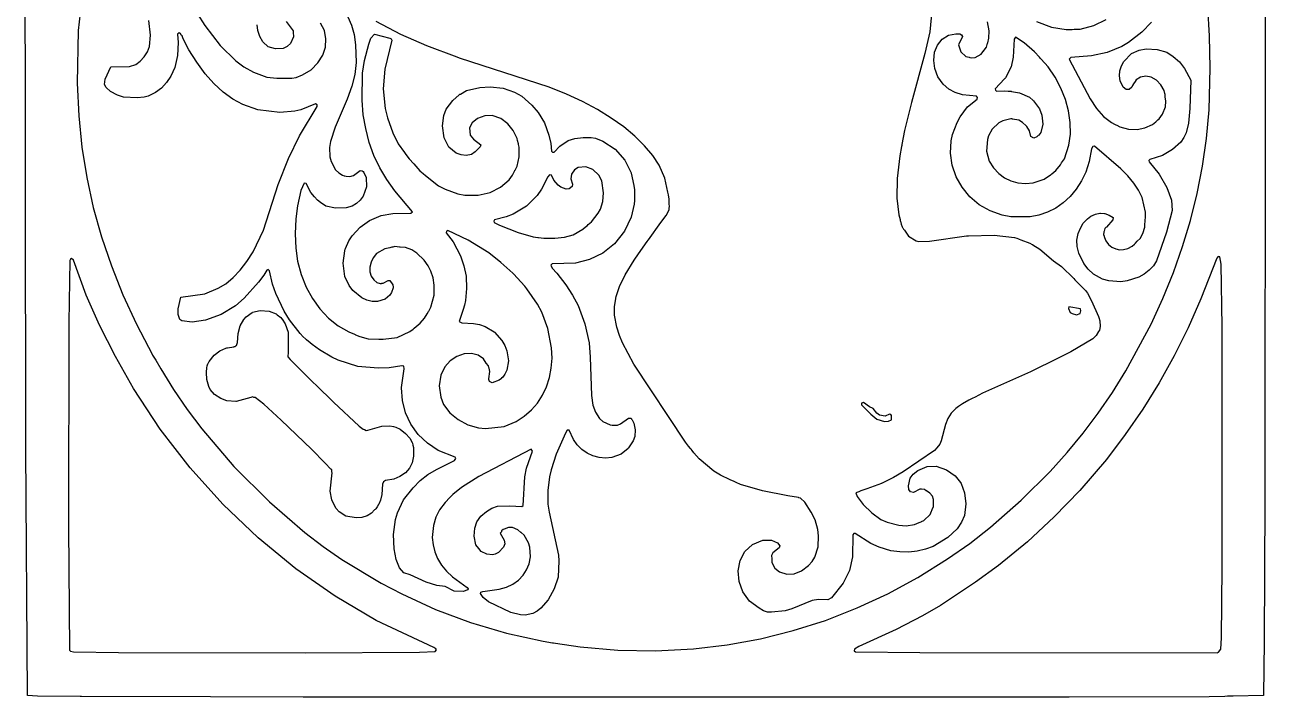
# Model space of a CAD drawing. Header units: millimetres. Extents: x 0 to 300, y 0 to 300.
# Drawn here: x 0.1 to 300.1, y 0.1 to 162.6 of the extents above; entities that cross this region are included whole.
import ezdxf

# ---------------------------------------------------------------- set-up
doc = ezdxf.new("R2010")
doc.units = ezdxf.units.MM
doc.layers.add('CUT', color=7, linetype='CONTINUOUS')

msp = doc.modelspace()

# ---------------------------------------------------------------- linework, layer by layer
at = {"layer": 'CUT'}
for points in [[(299.9924, 252.8685), (300.084, 150.1798), (299.9924, 47.4918), (299.8702, 13.5579), (299.639, 0.4595), (292.3713, 0.3031), (291.6893, 0.2884), (290.9352, 0.2722), (290.2906, 0.2583), (286.4956, 0.1833), (252.6547, 0.0611), (72.1708, 0.0611), (70.7841, 0.0647), (67.3824, 0.0736), (44.9868, 0.1322), (13.8379, 0.2138), (13.8308, 0.2138), (13.7961, 0.2142), (13.7936, 0.2143), (13.5713, 0.2169), (13.4559, 0.2182), (3.1234, 0.3404), (0.7691, 0.4943), (0.7048, 0.549), (0.3665, 60.0444), (0.0916, 255.982)], [(14.4102, 173.8656), (12.9753, 161.2406), (12.73, 148.4889), (13.1557, 140.6444), (13.9204, 133.03), (15.0756, 125.673), (16.661, 118.4742), (18.6188, 111.3478), (21.0275, 104.3365), (23.8344, 97.3209), (27.1209, 90.2609), (29.9952, 84.6957), (30.6723, 83.4953), (30.998, 82.739), (31.7937, 81.507), (32.9547, 79.4486), (36.0565, 74.4614), (39.35, 69.6425), (42.8678, 64.9321), (50.664, 55.8568), (59.2355, 47.2539), (67.8478, 39.8631), (72.2407, 36.5079), (76.754, 33.3675), (86.2389, 27.6347), (91.2704, 25.0128), (99.4489, 21.2604), (107.8947, 18.1209), (116.5856, 15.5602), (125.4302, 13.5788), (127.7507, 13.225), (127.9607, 13.1828), (128.4488, 13.1186), (134.4262, 12.2074), (143.514, 11.4459), (152.6065, 11.2939), (161.7816, 11.7527), (169.9592, 12.7255), (178.0339, 14.1937), (185.9614, 16.1763), (193.7438, 18.6387), (201.3904, 21.636), (208.8316, 25.083), (216.0991, 29.0361), (223.2239, 33.4697), (228.61, 37.243), (233.6799, 41.1525), (241.0538, 47.6734), (248.0665, 54.6553), (252.2136, 59.2288), (256.0872, 63.9253), (259.7267, 68.7575), (263.1421, 73.729), (266.3959, 78.9594), (272.4743, 90.2608), (275.3644, 96.4668), (277.9029, 102.7361), (280.123, 109.0012), (282.0143, 115.3444), (283.6047, 121.8282), (284.8851, 128.4156), (285.8606, 135.1254), (286.5299, 142.0312), (286.7746, 152.1296), (286.6217, 159.9203), (286.1954, 166.8942)], [(41.8021, 165.3858), (43.6598, 162.4608), (47.3256, 157.5749), (51.0912, 153.9295), (53.0971, 152.4684), (55.4143, 151.1269), (58.6427, 149.9904), (61.0423, 149.6866), (64.6424, 149.7156), (65.6972, 149.9017), (67.2739, 150.5042), (69.3211, 151.7533), (70.9921, 153.4051), (72.1471, 155.263), (72.7852, 157.2156), (72.9318, 159.2552), (72.5411, 161.2132), (71.6386, 162.9885)], [(219.4793, 165.9756), (218.9863, 160.9495), (217.7965, 155.7022), (217.7824, 155.6496), (214.5262, 143.8715), (212.8796, 137.103), (212.2376, 133.6888), (212.1778, 133.4131), (212.1405, 133.1722), (211.7174, 130.9218), (211.112, 125.4432), (211.0193, 120.6772), (211.4447, 116.6543), (211.7784, 115.554), (211.8052, 115.4266), (211.8324, 115.2198), (211.8693, 115.1216), (212.0156, 114.4246), (212.3163, 113.7807), (212.3577, 113.6442), (212.431, 113.5351), (212.5704, 113.2365), (212.8298, 112.9413), (213.8035, 111.4915), (215.6636, 110.3788), (216.2107, 110.2555), (218.9277, 110.3171), (227.8317, 111.5811), (228.3567, 111.6309), (234.5409, 111.7212), (239.4317, 111.1919), (239.9952, 111.0115), (240.3883, 110.8594), (240.6143, 110.7719), (240.995, 110.6246), (243.137, 109.7956), (243.692, 109.5354), (243.713, 109.5234), (243.7618, 109.4957), (243.7788, 109.486), (243.8885, 109.4236), (245.6078, 108.3452), (248.8535, 105.5904), (250.8125, 104.2112), (253.7718, 101.2483), (254.0108, 100.9823), (254.6841, 100.3349), (256.6166, 98.4001), (257.1171, 97.7701), (258.0725, 95.9131), (259.7764, 92.0908), (259.881, 91.8362), (260.0849, 91.0786), (260.194, 89.6534), (260.0008, 88.8213), (259.782, 88.4504), (259.2065, 87.4986), (258.6515, 86.9482), (258.3812, 86.7123), (253.0634, 83.5278), (250.0105, 81.9877), (243.3057, 78.7009), (231.7221, 73.5354), (229.9046, 72.5913), (229.1781, 72.2628), (228.4455, 71.8333), (226.8492, 71.0041), (226.1166, 70.4681), (225.8909, 70.3357), (225.6184, 70.1035), (225.302, 69.872), (225.0412, 69.6117), (224.8646, 69.4611), (224.7993, 69.3701), (224.1635, 68.7352), (223.3068, 67.4598), (222.7314, 66.0045), (221.7198, 62.0632), (221.366, 61.2078), (220.6939, 60.3408), (220.1371, 59.7377), (220.1116, 59.71), (220.1112, 59.7096), (220.1112, 59.7095), (212.5664, 54.5811), (210.1502, 53.1437), (208.2282, 52.1834), (207.5947, 51.8815), (207.4138, 51.7952), (207.3465, 51.7632), (207.3247, 51.7528), (203.7487, 50.4152), (202.2825, 49.9261), (201.838, 49.7005), (201.1101, 49.4282), (201.3693, 48.5494), (202.8782, 46.6774), (204.9469, 44.6382), (207.1183, 43.0499), (208.6918, 42.3406), (211.4953, 41.6193), (213.2394, 41.4728), (215.2774, 41.7944), (216.4194, 42.3007), (216.8775, 42.4872), (216.9471, 42.5347), (217.502, 42.7807), (219.0305, 44.251), (219.3513, 45.0234), (219.4461, 45.1809), (219.5227, 45.4363), (219.8228, 46.1588), (219.8883, 47.8925), (219.6078, 48.6322), (218.9479, 49.4081), (218.1313, 49.9579), (218.1175, 49.9687), (218.1135, 49.9699), (217.6784, 50.2629), (216.9607, 50.3187), (216.9078, 50.3347), (216.8859, 50.3245), (216.5675, 50.3493), (214.991, 49.5813), (214.2669, 49.6932), (213.9061, 50.2439), (213.8061, 51.1293), (214.2419, 53.0203), (214.9784, 54.0026), (216.055, 54.8655), (218.3329, 55.8197), (220.5376, 55.887), (222.983, 55.0169), (225.0628, 53.6009), (226.3612, 51.9363), (226.5273, 51.6969), (227.3895, 49.4674), (227.6644, 46.7749), (227.3268, 43.9467), (226.672, 42.3412), (225.5586, 40.7776), (223.2962, 38.6371), (219.8083, 36.5006), (217.9156, 35.8135), (215.9387, 35.3473), (213.8982, 35.1278), (211.7589, 35.1861), (209.5294, 35.469), (206.6855, 36.3067), (204.712, 37.2027), (200.9019, 39.6489), (200.5689, 39.665), (200.3284, 39.3047), (200.2981, 34.0178), (199.5295, 30.7079), (198.0529, 27.629), (195.1675, 24.1052), (194.2997, 23.6107), (192.0882, 23.6726), (190.535, 23.398), (185.5811, 21.39), (183.9863, 20.9239), (180.6824, 20.5872), (179.6767, 20.6517), (178.7861, 20.9499), (177.6847, 21.5529), (175.3889, 23.2994), (173.7228, 25.532), (172.8235, 28.012), (172.6038, 30.5745), (173.088, 33.1183), (174.2035, 35.2792), (176.0593, 36.978), (178.5565, 38.0176), (180.7139, 37.9881), (182.1267, 37.4003), (182.7329, 36.6131), (182.5613, 36.1739), (181.0089, 34.9322), (180.7149, 34.3344), (180.7406, 33.5225), (180.7241, 33.2951), (180.7517, 33.1721), (180.7699, 32.5954), (181.4565, 31.2641), (182.6528, 30.3314), (184.3857, 29.7735), (186.1735, 29.8616), (187.9758, 30.5886), (189.6555, 31.8927), (190.4787, 32.8339), (191.1456, 33.933), (191.9426, 36.3793), (192.0892, 39.08), (191.8746, 40.5976), (191.2251, 42.9046), (190.3159, 44.7581), (188.7253, 47.2235), (187.6924, 48.201), (187.305, 48.273), (187.2358, 48.3354), (184.6331, 48.7695), (178.4853, 49.9119), (173.212, 51.4552), (172.141, 51.9433), (171.6652, 52.1673), (171.665, 52.1674), (170.7249, 52.6098), (168.3729, 53.7168), (166.724, 54.7298), (163.2065, 57.6563), (161.8644, 59.1511), (161.4618, 59.6784), (161.2212, 59.9935), (161.0855, 60.1712), (160.626, 60.773), (159.909, 61.7497), (147.3785, 80.6057), (144.6201, 85.7341), (143.9213, 87.4785), (143.2534, 89.4804), (142.7334, 92.3861), (142.731, 94.4359), (142.9759, 95.959), (143.0393, 96.3536), (143.0689, 96.5378), (143.1357, 96.9531), (143.9144, 99.3593), (145.2689, 102.157), (147.4654, 105.6956), (148.5136, 107.2146), (150.6355, 110.199), (150.8798, 110.5425), (150.9547, 110.6479), (153.8952, 114.7835), (155.2057, 116.527), (155.9702, 117.9001), (155.9673, 118.4302), (156.0055, 118.5766), (155.9948, 118.697), (156.0171, 118.799), (155.963, 119.2426), (155.9561, 120.5045), (155.7493, 121.4585), (155.7476, 121.478), (155.6017, 122.1396), (154.8699, 125.515), (153.4768, 128.6953), (151.9466, 131.0076), (149.9804, 133.3739), (147.6431, 135.6788), (144.9384, 137.9262), (141.8974, 140.0843), (138.6015, 142.1102), (134.9591, 144.0391), (131.0742, 145.8602), (126.8863, 147.5415), (105.2124, 154.5631), (104.6807, 154.7569), (97.3101, 157.5034), (91.0572, 160.3096), (85.0311, 163.3984)], [(78.2339, 164.574), (79.0967, 162.5304), (79.7104, 160.2515), (80.104, 157.7985), (80.2001, 153.5088), (79.8929, 150.6101), (79.2111, 147.7587), (78.0784, 144.6667), (75.1739, 137.9087), (74.0291, 134.4161), (73.7541, 132.9886), (73.8453, 130.6704), (74.1542, 129.5435), (75.2721, 127.5631), (76.0577, 126.8001), (76.9325, 126.2753), (77.3573, 126.1403), (77.4431, 126.101), (77.5032, 126.0939), (77.8459, 125.985), (78.7367, 125.967), (79.5669, 126.1766), (81.1623, 127.3735), (81.6888, 127.3045), (81.95, 127.1641), (82.0722, 126.9157), (82.6364, 125.7356), (82.7319, 123.4199), (81.9121, 121.21), (81.2152, 120.2293), (80.3274, 119.436), (79.2547, 118.8048), (77.824, 118.3662), (75.2556, 118.265), (72.9316, 118.7942), (71.5681, 119.6358), (70.9145, 120.2264), (70.1397, 120.9879), (69.2924, 122.0345), (68.1362, 124.2532), (67.6236, 124.3434), (66.8788, 122.5222), (66.0535, 118.8858), (65.6294, 115.6693), (65.4782, 112.1154), (65.6294, 108.6058), (66.0506, 105.4973), (66.9277, 102.2533), (68.1378, 99.2211), (69.6492, 96.4345), (71.4628, 93.9203), (73.5475, 91.7098), (75.8644, 89.8469), (78.429, 88.3543), (79.816, 87.794), (79.9756, 87.7151), (80.111, 87.6749), (81.115, 87.2694), (83.1325, 86.7352), (85.6971, 86.6485), (85.7471, 86.6448), (85.7623, 86.6463), (86.7232, 86.6138), (90.1511, 87.0397), (93.203, 88.4337), (93.9799, 89.0678), (94.2565, 89.2453), (95.2367, 90.0937), (95.7053, 90.4762), (96.7583, 91.6843), (97.3682, 92.7082), (97.7311, 93.2829), (97.7786, 93.3973), (98.3244, 94.3137), (99.1174, 97.2348), (99.1161, 99.6864), (98.8176, 101.4584), (98.323, 103.0886), (97.6571, 104.3613), (96.6768, 105.7076), (94.8955, 107.4297), (93.7129, 108.2167), (92.1706, 108.7746), (90.8596, 108.8788), (90.8214, 108.8882), (90.7448, 108.8879), (89.5782, 108.9807), (89.1145, 108.8817), (88.8911, 108.8808), (88.3792, 108.7247), (87.1638, 108.4652), (85.1813, 107.3034), (84.3344, 106.257), (83.8308, 105.1978), (83.5314, 104.0364), (83.5607, 102.9017), (83.8797, 101.859), (84.5155, 100.9327), (85.2626, 100.3013), (86.0382, 100.0578), (86.2386, 100.0855), (86.3348, 100.0486), (86.4595, 100.1161), (86.802, 100.1635), (88.0082, 100.7719), (88.3999, 100.782), (89.1278, 99.7839), (89.1961, 99.1583), (89.173, 98.9974), (88.7982, 97.9011), (88.3748, 97.2414), (87.215, 96.2883), (85.359, 95.7307), (84.0875, 95.7542), (82.8239, 96.0411), (81.5964, 96.6072), (79.4212, 98.3785), (78.5171, 99.57), (77.4922, 101.793), (77.0932, 105.0277), (77.4728, 108.0056), (77.5273, 108.1839), (77.5885, 108.3837), (77.6153, 108.471), (77.6457, 108.5703), (78.4859, 110.4083), (79.2912, 111.6203), (81.1813, 113.702), (83.4761, 115.3197), (86.2642, 116.511), (89.0967, 117.0342), (93.4901, 117.0692), (93.8482, 117.4187), (89.5578, 122.5137), (87.6133, 125.2178), (85.923, 128.0727), (84.5374, 131.0547), (83.3999, 134.1862), (82.5307, 137.5068), (81.9488, 140.8842), (81.6432, 144.4046), (81.7963, 150.9557), (82.2604, 153.9874), (83.268, 157.9266), (83.8127, 159.3922), (84.6303, 160.3545), (88.3818, 159.424), (88.7063, 159.2285), (88.8378, 158.8748), (87.1341, 151.8726), (86.768, 147.1478), (87.2563, 142.4127), (87.8025, 140.1114), (89.0989, 136.4636), (90.4106, 133.8424), (91.931, 131.7226), (92.0462, 131.5169), (92.2464, 131.2828), (93.0158, 130.2099), (94.1963, 129.0026), (95.6226, 127.3346), (96.4507, 126.6968), (96.9799, 126.1555), (100.185, 123.7146), (101.7574, 122.8403), (104.8469, 121.7409), (106.5162, 121.4625), (108.2589, 121.4648), (108.3622, 121.4475), (108.4707, 121.465), (109.7666, 121.4667), (112.607, 122.0873), (115.1566, 123.34), (117.2231, 125.1266), (118.0654, 126.2803), (118.6209, 127.4033), (118.6413, 127.4352), (118.6572, 127.4769), (119.142, 128.4569), (119.6675, 130.6869), (119.6597, 133.0031), (119.5023, 133.6668), (119.4936, 133.8285), (119.2789, 134.6088), (119.1595, 135.1123), (118.2237, 137.0973), (116.9044, 138.7096), (115.2153, 139.9296), (113.1449, 140.6545), (111.3676, 140.631), (109.5578, 139.9271), (108.2942, 138.9031), (107.6622, 137.7402), (107.8258, 135.9161), (108.6378, 134.93), (110.4168, 133.559), (110.1948, 133.1178), (109.0405, 131.8957), (108.1176, 131.2541), (106.8066, 131.0345), (105.5906, 131.1626), (104.4518, 131.5932), (102.6734, 133.0661), (101.5, 135.3276), (101.1006, 138.1533), (101.4061, 140.7062), (102.0211, 142.203), (103.5888, 144.3241), (105.1437, 145.7199), (105.2985, 145.8119), (105.2995, 145.8125), (105.3095, 145.8184), (105.4258, 145.8875), (106.9334, 146.7166), (110.1264, 147.484), (112.622, 147.6097), (115.7573, 147.2955), (118.5526, 146.343), (120.2951, 145.3577), (122.7291, 143.1976), (124.2729, 141.4034), (125.7526, 138.9038), (126.8039, 135.9039), (127.292, 133.8909), (127.4893, 132.1036), (127.6914, 131.8346), (128.095, 131.8606), (129.5012, 133.3072), (131.4741, 134.6321), (133.1025, 135.1385), (135.1177, 135.362), (137.0812, 135.3926), (138.1058, 135.1925), (139.8744, 134.4608), (142.8624, 132.5546), (145.1784, 129.863), (146.7062, 126.8027), (146.7085, 126.7961), (146.7091, 126.7944), (146.7111, 126.7885), (146.7144, 126.7786), (147.4091, 123.7875), (147.5215, 122.7196), (147.5433, 120.1714), (147.4422, 119.2679), (146.7431, 116.1476), (145.1651, 112.7451), (142.7379, 109.6993), (139.8618, 107.4155), (136.7013, 105.8403), (133.2464, 104.9842), (127.6656, 104.8415), (127.3058, 104.4669), (127.4085, 104.3353), (127.6593, 103.8186), (128.7957, 102.558), (130.9775, 99.7625), (132.5884, 97.2849), (133.9128, 94.7255), (135.5035, 90.3509), (136.5526, 85.7184), (136.8586, 82.2838), (137.1318, 72.9634), (137.4909, 70.6794), (138.083, 68.9513), (139.1013, 67.3971), (139.8595, 66.7163), (141.6597, 65.8648), (142.1826, 65.8625), (142.3127, 65.8216), (142.6496, 65.8604), (143.4278, 65.857), (144.2012, 66.1396), (146.0745, 67.4806), (146.0821, 67.481), (146.1273, 67.4833), (146.169, 67.4854), (146.5063, 67.5027), (146.6978, 67.4856), (146.7448, 67.4203), (146.783, 67.3672), (146.8237, 67.3107), (146.9598, 67.1215), (147.3889, 66.3314), (147.7297, 64.7216), (147.6044, 63.0844), (147.2454, 62.016), (146.1375, 60.3148), (146.0532, 60.2117), (144.3063, 58.844), (142.0651, 58.0328), (140.5008, 57.8502), (138.9923, 57.9719), (137.4624, 58.3821), (136.0795, 59.0262), (134.8021, 59.9466), (133.6766, 61.0729), (132.8129, 62.3657), (131.746, 64.6088), (131.29, 64.6099), (130.8251, 63.929), (128.633, 58.8514), (127.3864, 55.0228), (126.9867, 53.3612), (126.5649, 50.0618), (126.625, 46.7013), (126.87, 44.827), (129.192, 34.3995), (129.2833, 32.9979), (129.0624, 29.047), (128.1399, 26.2497), (126.6328, 23.5994), (124.8998, 21.5803), (124.8963, 21.5766), (124.8955, 21.5758), (124.8949, 21.5752), (124.8929, 21.5731), (123.968, 20.8363), (122.9919, 20.2888), (121.0889, 19.8534), (119.9923, 19.9493), (117.6075, 20.569), (112.2708, 23.1138), (110.9343, 24.1617), (110.2676, 25.1518), (110.4024, 25.4189), (110.8449, 25.5806), (114.8305, 26.1598), (116.597, 26.6755), (118.1535, 27.4239), (119.4666, 28.3559), (120.5996, 29.5418), (121.4628, 30.8524), (122.0471, 32.3077), (122.3899, 34.0178), (122.2615, 36.2984), (121.9301, 37.3951), (120.8761, 39.232), (120.16, 39.8514), (120.1389, 39.8785), (120.0925, 39.9099), (119.3465, 40.5551), (118.0596, 41.0617), (117.0561, 41.1141), (116.0449, 40.6742), (115.7506, 40.6167), (115.4033, 40.3065), (115.3465, 40.064), (115.0571, 39.7019), (116.025, 37.998), (116.1493, 37.1615), (115.8958, 36.3397), (114.6698, 35), (113.89, 34.6144), (113.1822, 34.5144), (111.8524, 34.6139), (110.4891, 35.3198), (109.8635, 35.9877), (109.2101, 36.9044), (108.7966, 38.9508), (108.9194, 40.9145), (109.4498, 42.4311), (110.3796, 43.7851), (111.7177, 44.9284), (113.0496, 45.731), (114.4297, 46.2356), (117.4309, 46.3271), (120.2622, 46.1725), (120.5843, 46.3639), (121.0475, 53.3607), (121.4535, 55.4417), (122.8495, 59.5438), (122.5835, 60.0026), (109.9246, 53.3813), (105.6889, 50.7801), (103.6008, 49.0571), (103.1042, 48.5448), (102.9979, 48.4533), (102.9048, 48.3391), (101.7578, 47.1558), (100.4068, 45.3431), (99.4974, 43.583), (98.9172, 41.5996), (98.6505, 38.6988), (98.8265, 36.9255), (99.2421, 35.2168), (99.9292, 33.5618), (100.8716, 31.9757), (102.0911, 30.5151), (103.5096, 29.1912), (107.0911, 26.5502), (107.3172, 26.2186), (107.2454, 25.9796), (106.1125, 25.6293), (103.9095, 25.6887), (101.7565, 26.7882), (99.7187, 27.102), (97.1593, 27.9056), (93.2919, 29.6211), (91.7402, 30.112), (90.699, 31.3171), (89.925, 33.3368), (89.4015, 35.9666), (89.2502, 39.3945), (89.7186, 42.9804), (90.2163, 44.6513), (91.7129, 47.7361), (93.9897, 50.7009), (95.7398, 52.419), (97.5932, 53.8695), (99.657, 55.1317), (103.993, 57.2696), (104.368, 57.7702), (104.1396, 58.0745), (100.0801, 59.7384), (97.4826, 61.4698), (95.2561, 63.6038), (93.4928, 66.0784), (92.1938, 68.8313), (91.4204, 71.8011), (91.2059, 74.8668), (91.2109, 74.9447), (91.8409, 79.4583), (91.7273, 80.0647), (91.365, 80.1694), (91.3218, 80.2039), (91.2938, 80.1899), (91.2617, 80.1992), (88.1745, 79.721), (85.5276, 79.6275), (80.6688, 79.9951), (75.8981, 81.5416), (74.323, 82.2534), (71.3409, 84.0076), (69.5969, 85.3299), (69.1145, 85.7206), (69.1127, 85.7221), (69.0954, 85.7361), (68.2073, 86.4553), (67.1628, 87.4574), (67.0954, 87.5347), (66.9772, 87.6701), (66.9352, 87.7182), (66.7243, 87.9599), (64.079, 91.3069), (62.7867, 93.3712), (60.776, 97.6668), (60.771, 97.6797), (60.7683, 97.6867), (60.767, 97.6903), (60.7654, 97.6944), (60.0215, 99.9281), (59.2577, 103.1761), (58.971, 103.4515), (58.5917, 103.3323), (57.9205, 102.0972), (56.6367, 100.3858), (53.131, 96.5118), (51.0283, 94.6895), (47.5613, 92.5728), (43.7975, 91.1824), (40.5394, 90.7152), (38.0569, 91.0262), (37.6007, 91.3333), (37.1791, 92.5797), (37.1764, 93.9327), (37.8649, 96.7415), (43.5945, 97.567), (46.8877, 98.938), (48.6825, 100.0162), (50.4792, 101.5105), (52.1701, 103.295), (53.7731, 105.384), (55.2905, 107.7239), (57.7971, 112.9791), (61.4062, 124.0468), (63.8268, 130.3261), (66.516, 135.7657), (70.8162, 142.893), (70.8176, 143.292), (70.3924, 143.4733), (66.8127, 142.0737), (65.3797, 141.7287), (61.7365, 141.448), (56.4141, 142.0296), (52.7824, 143.3144), (50.3819, 144.6718), (48.0748, 146.3667), (45.831, 148.4291), (43.7357, 150.7976), (41.6895, 153.5565), (39.7892, 156.5927), (38.3895, 159.2268), (38.1147, 159.9229), (37.9269, 160.0973), (37.7129, 160.4999), (37.4326, 160.6736), (37.0003, 160.3395), (37.2134, 158.3515), (37.0271, 155.2011), (36.3493, 152.2875), (35.3902, 150.2191), (34.35, 148.6282), (33.1402, 147.3209), (31.7061, 146.2556), (29.903, 145.3497), (28.9339, 145.0824), (27.2365, 144.9297), (23.9601, 145.0824), (22.5189, 145.5868), (20.8557, 146.5089), (19.7486, 147.4504), (19.3752, 148.1605), (19.5569, 149.4463), (20.911, 152.4515), (25.4386, 152.5236), (26.9239, 153.0521), (28.0036, 153.8337), (28.957, 154.8453), (29.7842, 156.1046), (30.2686, 157.3587), (30.4821, 160.1109), (30.0603, 163.6916)], [(63.3284, 163.4302), (64.9662, 161.155), (64.9807, 161.0601), (64.9808, 161.0591), (65.0073, 160.8857), (65.0191, 160.808), (65.0802, 159.6896), (64.3696, 158.1166), (63.6237, 157.4344), (63.6151, 157.4276), (63.6113, 157.4246), (63.6058, 157.4203), (63.5673, 157.3898), (62.6119, 156.9243), (60.7395, 156.7841), (58.9542, 157.2863), (57.6322, 158.465), (56.931, 159.7561), (56.42, 161.2506), (56.2507, 162.6212)], [(272.5487, 163.2742), (270.282, 160.8548), (267.0477, 158.3329), (265.3781, 157.3459), (261.8613, 155.8996), (258.0375, 155.1043), (253.0372, 154.6777), (252.699, 154.3069), (257.7816, 144.7596), (259.2979, 142.364), (261.0143, 140.4394), (262.9078, 138.9963), (263.6711, 138.5979), (263.9648, 138.4109), (264.2109, 138.3162), (264.9183, 137.947), (267.0114, 137.379), (269.0854, 137.2962), (271.0055, 137.6771), (272.8327, 138.5205), (273.6053, 139.1908), (273.9924, 139.4729), (274.1035, 139.6229), (274.4024, 139.8822), (275.2694, 141.0227), (275.9579, 142.7721), (276.0835, 144.1776), (275.9212, 145.1671), (275.8607, 145.7778), (275.7813, 146.0196), (275.6705, 146.6953), (274.879, 148.1433), (273.8255, 149.2323), (272.5348, 149.9512), (271.2206, 150.2043), (269.9536, 149.9864), (268.9074, 149.3174), (268.6617, 148.9259), (268.2053, 148.3373), (268.0236, 147.9094), (267.8088, 147.5672), (267.1894, 147.0148), (266.4867, 146.9869), (265.7644, 147.5594), (264.9723, 149.0936), (264.8144, 150.268), (264.9408, 151.4745), (265.3195, 152.6743), (265.9197, 153.7796), (267.7479, 155.6446), (269.6197, 156.5144), (271.2654, 156.7731), (273.9916, 156.6759), (276.3036, 155.9977), (277.8519, 154.9931), (279.3316, 153.6373), (280.5701, 152.0238), (282.1157, 149.229), (281.8495, 142.4209), (281.5123, 138.8561), (280.9873, 136.5335), (280.4283, 135.406), (279.6497, 134.2701), (277.6789, 132.4327), (275.234, 131.0578), (272.1888, 130.0496), (271.9357, 129.7818), (271.9948, 129.4528), (274.4567, 126.5276), (276.3047, 123.3212), (277.4403, 120.1922), (277.5736, 117.7462), (276.2515, 112.4602), (273.8329, 105.5705), (273.0511, 104.3429), (271.9845, 103.2695), (270.8225, 102.3273), (269.5187, 101.5986), (266.7384, 100.682), (265.1948, 100.4887), (262.2509, 100.7037), (260.7745, 101.1526), (258.5666, 102.3485), (257.2845, 103.5305), (256.1916, 104.9423), (254.9863, 107.4226), (254.5873, 108.9872), (254.5507, 110.5306), (254.8662, 112.1538), (255.3875, 113.4748), (256.0901, 114.6607), (256.8782, 115.5061), (257.1039, 115.7077), (257.1101, 115.7132), (257.1102, 115.7133), (257.1103, 115.7134), (257.9526, 116.3641), (259.0037, 116.8303), (260.068, 117.0491), (260.1836, 117.058), (260.2055, 117.0596), (260.2141, 117.0603), (260.2173, 117.0606), (261.2541, 117.0032), (261.2682, 117.0009), (261.2684, 117.0009), (261.2688, 117.0008), (261.2754, 116.9997), (262.3795, 116.6111), (263.3066, 115.9915), (263.2581, 115.4662), (261.6772, 113.7331), (261.5128, 113.5925), (261.4828, 113.52), (261.3138, 113.3348), (261.1615, 112.743), (261.0896, 112.5693), (261.0919, 112.4728), (260.9589, 111.9563), (261.1144, 111.5177), (261.1156, 111.4649), (261.2387, 111.1669), (261.5184, 110.3779), (262.185, 109.5242), (262.9846, 108.8627), (263.9394, 108.435), (264.874, 108.2431), (265.846, 108.3005), (266.8732, 108.565), (267.905, 109.0885), (268.4409, 109.6189), (268.6979, 109.8066), (269.1518, 110.3224), (269.8067, 110.9705), (270.4997, 112.1813), (270.9602, 113.6844), (271.0079, 114.5546), (271.0747, 114.8953), (271.1329, 116.5407), (271.1206, 116.6127), (271.1615, 117.3595), (270.3348, 120.8723), (269.4707, 122.6364), (268.3516, 124.3549), (266.9027, 126.0727), (265.1456, 127.7979), (258.8086, 133.2573), (258.3731, 133.221), (258.0622, 132.6627), (257.53, 129.5709), (256.6854, 126.9548), (255.6647, 124.858), (254.3942, 122.8811), (252.9073, 121.121), (251.2456, 119.6104), (249.4268, 118.3121), (247.4477, 117.287), (245.3264, 116.5571), (243.2484, 116.188), (238.5701, 116.188), (236.4938, 116.5568), (233.5368, 117.6129), (230.9079, 119.1284), (228.6496, 121.0464), (226.7628, 123.3353), (225.3391, 125.8735), (224.4105, 128.6585), (223.9775, 131.5683), (224.1319, 134.57), (224.4773, 136.0771), (225.5469, 138.9808), (226.3392, 140.3778), (228.1083, 142.7572), (230.3953, 144.6642), (230.5245, 145.012), (230.2314, 145.3363), (226.8838, 145.6941), (225.1032, 146.2519), (223.5479, 147.075), (222.1961, 148.2703), (220.9218, 150.0417), (220.1657, 152.0226), (219.9152, 154.0267), (220.1328, 155.9633), (220.8234, 157.727), (221.9473, 159.1691), (223.4564, 160.1241), (225.2643, 160.4674), (226.2077, 160.408), (226.6324, 160.2178), (226.9007, 159.7504), (225.9256, 157.798), (226.4872, 156.0506), (227.6677, 154.9602), (228.5251, 154.7638), (228.6902, 154.7037), (228.7611, 154.7098), (229.0612, 154.6411), (229.927, 154.7426), (231.4104, 155.5362), (232.0669, 156.381), (232.1114, 156.4182), (232.1369, 156.4711), (232.6899, 157.1829), (232.946, 158.1551), (232.9709, 158.2069), (232.9821, 158.2921), (233.2607, 159.3496), (233.2902, 161.1777), (232.9227, 163.3153)], [(244.7768, 163.4558), (248.4025, 162.0831), (251.9651, 161.4795), (253.0678, 161.5185), (253.3666, 161.4768), (253.9014, 161.5481), (255.3726, 161.6002), (258.6279, 162.4141), (261.6417, 163.8909)]]:
    msp.add_lwpolyline(points, dxfattribs=at)
for points in [[(242.2717, 138.21), (241.4234, 139.0336), (240.5091, 139.5965), (238.9994, 139.8381), (238.8563, 139.8829), (238.7933, 139.871), (238.5401, 139.9116), (236.6404, 139.428), (235.6654, 138.9143), (234.0477, 137.4056), (233.1335, 135.7499), (232.8891, 134.8834), (232.7068, 132.065), (233.3556, 129.6298), (234.403, 128.0132), (235.6297, 126.6969), (237.0348, 125.6504), (238.5874, 124.8747), (240.2587, 124.4266), (242.0869, 124.2778), (243.9765, 124.4332), (246.6653, 125.2771), (248.1536, 126.3211), (248.1921, 126.3441), (248.2167, 126.3653), (248.4978, 126.5625), (248.9284, 126.9766), (249.4535, 127.4277), (250.5843, 128.7964), (250.8095, 129.2719), (251.5377, 130.2199), (252.6229, 133.5475), (252.9588, 136.1727), (252.8983, 138.9765), (252.473, 141.788), (251.7563, 144.5652), (250.6988, 147.3217), (249.3068, 149.9604), (247.6162, 152.4505), (245.9319, 154.2858), (245.7001, 154.5744), (245.483, 154.775), (244.2669, 156.1002), (241.8239, 158.2684), (239.7298, 159.611), (239.39, 159.148), (239.1462, 154.7842), (238.6513, 152.4381), (237.2734, 149.8089), (237.1479, 149.6569), (237.0906, 149.5876), (237.0785, 149.573), (237.0515, 149.5402), (234.8046, 147.1413), (234.821, 146.8082), (235.0889, 146.6095), (237.1507, 146.6463), (237.9225, 146.5897), (238.4634, 146.5501), (238.6473, 146.5367), (238.7427, 146.5297), (240.6842, 146.2026), (243.0479, 145.0845), (243.9602, 144.343), (243.9699, 144.3338), (243.9774, 144.3267), (243.9806, 144.3238), (244.04, 144.2677), (245.4906, 142.2785), (246.0502, 140.8037), (246.2929, 138.5619), (245.7973, 136.6149), (245.3035, 135.9641), (245.1891, 135.8568), (245.1303, 135.8016), (245.0596, 135.7353), (244.8186, 135.5093), (244.1469, 135.218), (243.4021, 135.5945), (243.064, 136.9664), (242.4059, 137.9993), (242.3724, 138.1104), (242.3024, 138.1618)], [(137.1545, 115.0038), (138.7776, 117.04), (139.3448, 118.0786), (139.8886, 119.9267), (140.0717, 121.9959), (139.6253, 124.9108), (138.9061, 126.2827), (137.4857, 127.6592), (135.7943, 128.2523), (133.8947, 128.1449), (133.0527, 127.5919), (132.3116, 126.4818), (132.156, 125.3941), (132.546, 124.0847), (132.4374, 123.5119), (131.731, 122.9293), (131.0594, 122.8799), (129.7558, 123.3516), (129.0739, 123.8588), (128.025, 125.0616), (127.4466, 126.2662), (127.0224, 126.3824), (126.5848, 125.8491), (125.0815, 122.8795), (124.0306, 121.3592), (121.4365, 118.7566), (118.2311, 116.8078), (116.5018, 116.1617), (113.6742, 115.4395), (113.4949, 115.1569), (113.6005, 114.8394), (114.9271, 114.2071), (119.4055, 112.4099), (123.0502, 111.3544), (124.1631, 111.2211), (124.2376, 111.2023), (124.3392, 111.2001), (125.5903, 111.0502), (128.2556, 111.0197), (130.5788, 111.2631), (132.6918, 111.879), (135.0462, 113.2309), (135.7129, 113.7916), (136.083, 114.055), (136.3422, 114.3207)], [(113.6855, 88.3312), (113.7035, 88.3175), (113.7143, 88.3092), (113.72, 88.3049), (115.4868, 86.3298), (116.1776, 85.1137), (116.6961, 83.8174), (117.065, 81.3705), (116.6954, 79.1524), (116.2849, 78.2769), (116.2263, 78.1622), (116.21, 78.1301), (116.2073, 78.1249), (116.2061, 78.1224), (115.6944, 77.4603), (115.4008, 77.1852), (115.361, 77.1479), (115.3545, 77.1418), (115.3537, 77.141), (114.8023, 76.6992), (113.1062, 76.0555), (112.4694, 76.4135), (112.3252, 76.8346), (112.3302, 77.0038), (112.5798, 78.828), (112.4106, 79.59), (112.3109, 79.7549), (112.2251, 80.1901), (111.6815, 80.7964), (111.0531, 81.8363), (109.7412, 82.7224), (108.1104, 83.1356), (106.3416, 83.0425), (104.5966, 82.4465), (102.9963, 81.3744), (101.7033, 79.9112), (100.7158, 77.9313), (100.3289, 75.2989), (100.6824, 72.5541), (101.3832, 70.8491), (102.8818, 68.8193), (104.8642, 67.163), (107.2317, 65.9003), (109.8295, 65.2016), (111.4754, 65.0511), (116.0092, 65.512), (118.9033, 66.7412), (120.8994, 68.014), (122.6161, 69.4936), (124.0938, 71.1792), (125.3316, 73.0447), (126.3014, 75.0959), (127.011, 77.3167), (127.4312, 79.6103), (127.6093, 81.9847), (127.487, 84.5094), (126.5758, 89.2333), (125.1026, 93.1719), (124.0875, 95.1096), (121.5392, 98.807), (121.0062, 99.3922), (120.9847, 99.4219), (118.251, 102.426), (118.2063, 102.4659), (118.1391, 102.5397), (115.2594, 105.1769), (112.2955, 107.498), (107.2937, 110.5291), (102.4223, 112.8954), (102.0772, 112.7571), (102.0182, 112.356), (103.6929, 110.1156), (105.4364, 106.7512), (106.2788, 104.382), (106.8032, 101.844), (106.9563, 98.8396), (106.7114, 95.9459), (106.4655, 94.8396), (106.1408, 93.7841), (105.1421, 90.8892), (105.7621, 90.5806), (108.6091, 90.4326), (110.0599, 90.1435), (111.4001, 89.703), (113.6269, 88.3759)], [(32.8525, 64.8586), (26.3851, 74.6965), (22.0188, 82.3911), (18.1925, 89.9822), (14.954, 97.2535), (11.8475, 105.7489), (11.4181, 106.1121), (11.1156, 105.9606), (10.9852, 105.6019), (10.7743, 90.6171), (10.6521, 41.1689), (10.8782, 11.3991), (11.1183, 11.1555), (11.8536, 11.0477), (22.7514, 10.8354), (67.8939, 10.8049), (95.5575, 10.927), (99.3089, 11.0957), (99.6349, 11.4769), (99.4907, 11.7832), (98.9786, 12.0597), (85.0373, 18.6185), (75.1599, 24.4465), (65.6172, 31.1158), (56.5658, 38.5785), (48.0028, 46.7455), (40.0822, 55.524)], [(278.0726, 82.5883), (274.4235, 76.0264), (270.4778, 69.6958), (266.2267, 63.5492), (261.6691, 57.5547), (255.2185, 50.0041), (249.014, 43.6773), (242.5574, 37.5882), (235.6193, 31.9337), (229.9906, 27.8343), (221.5535, 22.2399), (217.2369, 19.7292), (210.8384, 16.4532), (201.8339, 12.3324), (200.733, 11.6794), (200.6859, 11.2534), (201.0205, 11.0408), (216.5194, 10.8354), (288.4898, 10.8049), (288.779, 10.9332), (289.3297, 11.706), (289.5539, 14.4139), (289.7068, 31.3948), (289.6457, 89.611), (289.4631, 104.7246), (289.1384, 106.4905), (288.71, 106.5767), (288.4214, 106.2172), (284.5241, 96.3798), (281.4365, 89.3479)], [(55.8385, 72.5354), (55.4777, 72.5298), (55.1926, 72.6508), (54.7884, 72.5192), (54.7614, 72.5188), (51.2112, 71.5488), (51.184, 71.547), (51.1699, 71.5461), (51.1425, 71.5442), (51.1143, 71.5424), (48.9857, 71.7188), (47.4674, 72.3007), (45.9998, 73.2489), (44.9465, 74.4508), (44.5911, 75.1505), (44.1399, 76.8926), (44.0134, 78.5895), (44.0982, 79.8001), (44.1941, 80.121), (44.23, 80.2413), (44.2619, 80.3481), (44.2916, 80.4472), (44.3717, 80.6399), (44.4647, 80.8345), (44.471, 80.8478), (44.4942, 80.8962), (44.6607, 81.2447), (45.902, 82.7598), (47.2468, 83.765), (48.7227, 84.453), (48.9716, 84.4995), (49.0585, 84.5157), (49.1157, 84.5264), (49.1368, 84.5303), (50.6082, 84.7578), (50.7602, 84.8332), (51.0081, 84.8795), (51.1301, 85.0168), (51.291, 85.0966), (51.5572, 85.8269), (51.6865, 88.0159), (52.1636, 89.8341), (53.0551, 91.3712), (53.6504, 92.0341), (55.1175, 93.0995), (55.1217, 93.1018), (55.1315, 93.107), (55.1356, 93.1091), (55.1848, 93.1353), (57.0167, 93.5477), (59.1588, 93.3929), (60.846, 92.7352), (60.8574, 92.7275), (60.8731, 92.7166), (60.9258, 92.6805), (61.141, 92.5328), (62.0085, 91.8349), (62.0128, 91.8291), (62.2516, 91.5143), (62.2588, 91.5048), (62.2742, 91.4845), (62.2935, 91.4591), (62.3126, 91.4339), (63.0421, 90.2873), (63.8099, 88.3471), (63.8222, 88.2499), (63.8229, 88.2447), (63.8229, 88.2443), (63.8229, 88.2443), (63.7969, 83.4765), (63.7055, 82.3343), (64.299, 81.7353), (64.3679, 81.5845), (68.2197, 77.778), (69.8145, 76.1682), (70.5359, 75.489), (74.727, 71.3472), (80.9293, 65.6045), (81.9255, 64.8896), (82.2772, 64.8095), (82.6835, 64.5497), (83.0029, 64.6444), (83.0808, 64.6267), (86.4498, 65.5637), (88.3385, 65.6732), (89.2593, 65.4968), (89.8322, 65.3216), (90.8371, 64.8444), (92.1237, 63.8449), (93.2148, 62.6646), (93.7882, 61.6652), (93.8281, 61.4933), (93.8285, 61.4915), (93.9472, 60.9805), (94.0732, 60.4376), (94.0981, 60.297), (94.0981, 60.2968), (94.0981, 60.2942), (94.0993, 60.2471), (94.1275, 59.129), (94.0966, 58.3155), (93.7555, 56.757), (93.1282, 55.3993), (93.1281, 55.3992), (92.1494, 54.3172), (90.8244, 53.4072), (89.3783, 52.7834), (87.2918, 52.4536), (86.8744, 52.152), (86.6385, 51.5843), (86.428, 49.0769), (86.0837, 47.6689), (85.6758, 46.7336), (85.6752, 46.7326), (85.6725, 46.7278), (85.6436, 46.6772), (85.3016, 46.0781), (84.9656, 45.5821), (84.9165, 45.5342), (84.8418, 45.4613), (84.7008, 45.3236), (83.906, 44.5474), (83.9012, 44.543), (82.8553, 43.926), (81.6192, 43.537), (80.2254, 43.4026), (77.7395, 43.8015), (76.1095, 44.8748), (75.3771, 45.6799), (74.354, 47.6699), (74.3236, 47.7393), (73.9475, 49.8784), (74.4312, 54.3334), (74.3797, 54.4637), (74.3395, 55.0664), (74.1397, 55.1996), (74.1362, 55.2156), (72.7044, 56.6229), (69.429, 60.0465), (62.1043, 67.0662), (57.9147, 70.8884)], [(255.3108, 92.849), (255.5246, 93.4293), (255.433, 93.9485), (252.6229, 94.4678), (252.5008, 94.0402), (252.9284, 93.0933), (253.3865, 92.7879), (254.4556, 92.513)], [(202.4413, 71.1743), (202.4456, 70.7039), (204.6808, 68.4548), (206.1202, 67.2857), (208.0477, 66.7318), (209.0063, 66.7663), (209.7307, 67.1033), (209.7138, 68.1483), (209.527, 68.4284), (209.1917, 68.4586), (208.2053, 67.9922), (206.7837, 68.2226), (206.1329, 68.7009), (205.2624, 69.8737), (204.3519, 70.2477), (202.8927, 71.3066)]]:
    msp.add_lwpolyline(points, close=True, dxfattribs=at)

doc.saveas('drawing.dxf')
